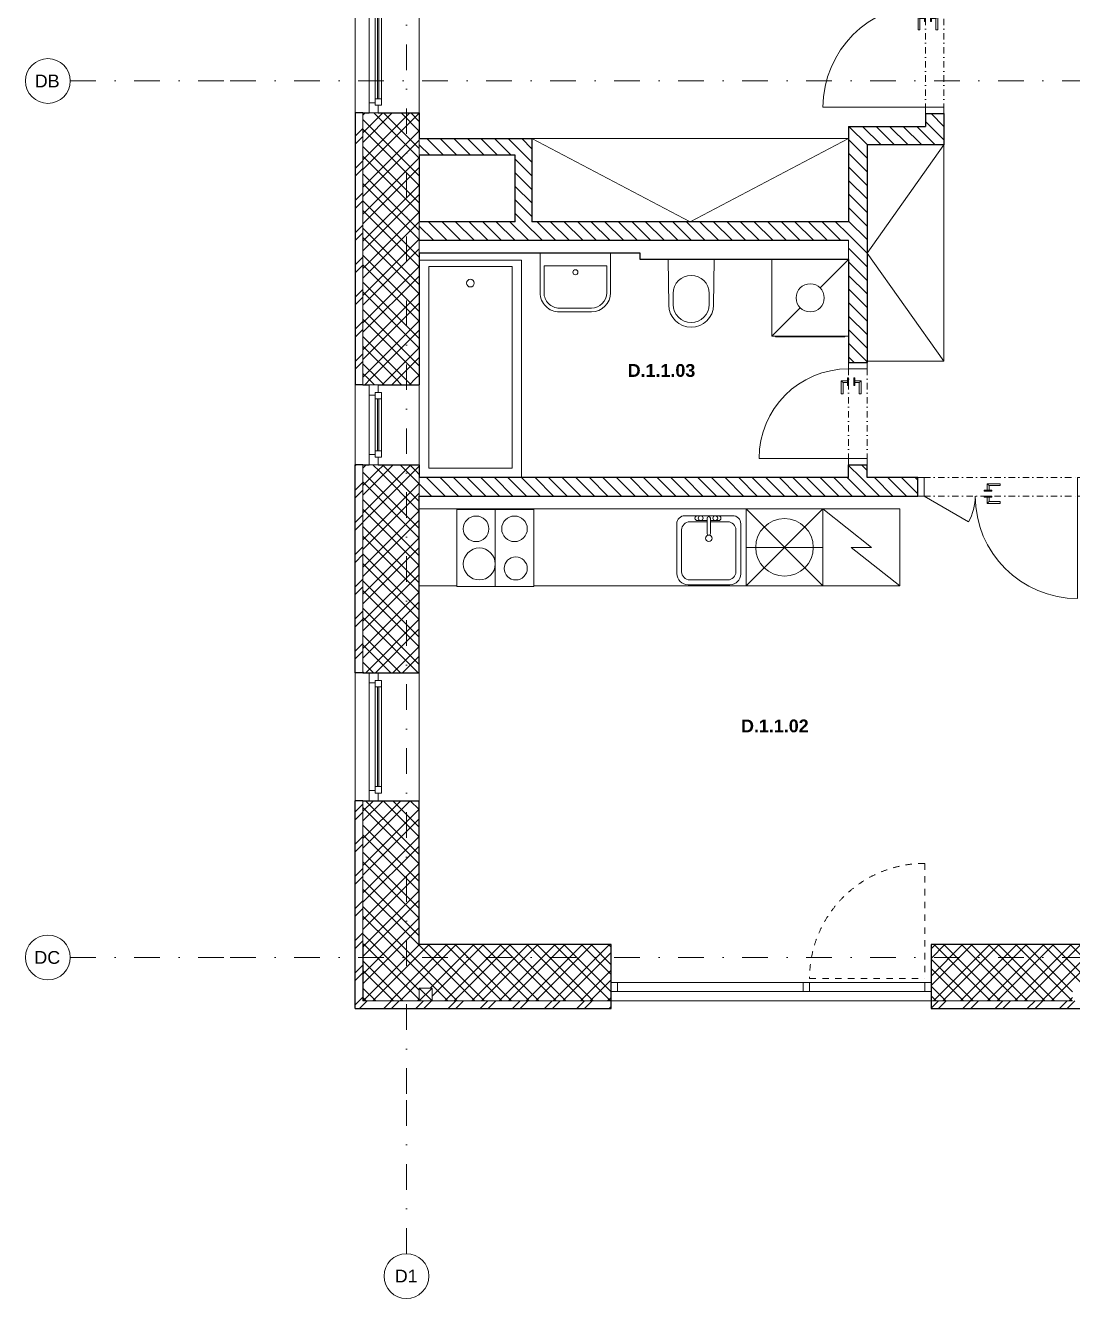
# Model space of a CAD drawing. Header units: millimetres. Extents: x -8379 to 24704, y 54514 to 72403.
# Drawn here: x -8379 to -197, y 54514 to 64464 of the extents above; entities that cross this region are included whole.
import ezdxf

# ---------------------------------------------------------------- set-up
doc = ezdxf.new("R2010")
doc.units = ezdxf.units.MM
for name, pattern in [('HA_Dash_2mm-S1mm', [100, 50, -50]), ('HA_DashDot_10mm-S3mm', [500, 200, -150, 0, -150]), ('HA_DashDot_2_2mm-S0_6mm', [110, 50, -30, 0, -30])]:
    doc.linetypes.add(name, pattern=pattern)
for name, color, linetype, lineweight in [('A-AREA-____-IDEN', 252, 'Continuous', 9), ('A-DOOR-____-MCUT', 252, 'HA_DashDot_2_2mm-S0_6mm', 9), ('A-DOOR-____-OTLN', 252, 'Continuous', 9), ('A-DOOR-FRAM-MCUT', 252, 'Continuous', 9), ('A-FLOR-____-OTLN', 252, 'Continuous', 9), ('A-GENM-____-OTLN', 252, 'Continuous', 9), ('A-GLAZ-____-MCUT', 252, 'Continuous', 5), ('A-GLAZ-____-OTLN', 252, 'Continuous', 5), ('A-GLAZ-CURT-MCUT', 252, 'Continuous', 5), ('A-GLAZ-CURT-OTLN', 252, 'Continuous', 5), ('A-GLAZ-CWMG-MCUT', 252, 'Continuous', 5), ('A-GLAZ-CWMG-OTLN', 252, 'Continuous', 5), ('A-WALL-____-MCUT', 252, 'Continuous', 25), ('A-WALL-____-OTLN', 252, 'Continuous', 9), ('A-WALL-____-PATT', 252, 'Continuous', 25), ('E-ELEC-FIXT-OTLN', 252, 'Continuous', 9), ('I-FURN-____-OTLN', 252, 'Continuous', 9), ('I-WALL-____-MCUT', 252, 'Continuous', 25), ('I-WALL-____-OTLN', 252, 'Continuous', 9), ('M-HVAC-DUCT-OTLN', 252, 'Continuous', 9), ('P-SANR-FIXT-OTLN', 252, 'Continuous', 9), ('Q-CASE-____-OTLN', 252, 'Continuous', 9), ('Q-SPCQ-____-OTLN', 252, 'Continuous', 9), ('S-GRID-____-IDEN', 252, 'Continuous', 9), ('S-GRID-____-OTLN', 252, 'Continuous', 5)]:
    doc.layers.add(name, color=color, linetype=linetype, lineweight=lineweight)
doc.styles.add('Arial', font='arial.ttf', dxfattribs={"height": 100})
doc.styles.add('Arial_B', font='arialbd.ttf', dxfattribs={"height": 100})
pattern_1 = [(45, (0, 0), (-106.06602, 106.06602), []), (45, (75, 0), (-106.06602, 106.06602), []), (315, (0, 0), (106.06602, 106.06602), []), (315, (75, 0), (106.06602, 106.06602), [])]
pattern_2 = [(135, (0, 0), (-53.03301, -53.03301), [])]
pattern_3 = [(45, (0, 0), (-125.7236, 125.7236), []), (45, (0, 190.5), (-125.7236, 125.7236), [])]

# ---------------------------------------------------------------- blocks, each defined once
blk = doc.blocks.new('HA_DR_Single_Swing_Solid - In_800x2100-1516474-UDL_1NP-D')
at = {"layer": 'A-DOOR-____-MCUT'}
for p, q in [((-400, 72.5), (400, 72.5)), ((-400, -72.5), (400, -72.5))]:
    blk.add_line(p, q, dxfattribs=at)
at = {"layer": 'A-DOOR-____-OTLN'}
for p, q in [((-307.5, 25), (-307.5, -24.5)), ((-205, 25), (-307.5, 25)), ((-292.5, -24.5), (-292.5, 10)), ((-292.5, 10), (-205, 10)), ((-205, 25), (-205, 10)), ((-330, -24.5), (-270, -24.5)), ((-330, -24.5), (-330, -32.5)), ((-270, -32.5), (-330, -32.5)), ((-330, -72.5), (-270, -72.5)), ((-330, -72.5), (-330, -80.5)), ((-270, -80.5), (-330, -80.5)), ((-307.5, -80.5), (-307.5, -130)), ((-292.5, -115), (-292.5, -80.5)), ((-270, -32.5), (-270, -24.5)), ((-270, -80.5), (-270, -72.5)), ((-307.5, -130), (-205, -130)), ((-205, -115), (-292.5, -115)), ((-205, -115), (-205, -130))]:
    blk.add_line(p, q, dxfattribs=at)
at = {"layer": 'A-DOOR-____-OTLN', "lineweight": 5}
blk.add_line((400, -872.5), (400, -72.5), dxfattribs=at)
blk.add_arc((400, -72.5), 800, 180, 270, dxfattribs=at)
at = {"layer": 'A-DOOR-____-OTLN'}
for points in [[(-292.5, 10), (-292.5, 10), (-292.6, 10.1), (-293.1, 10.6), (-293.5, 11), (-293.9, 11.4), (-294.4, 11.9), (-294.8, 12.3), (-295.4, 12.9), (-296.1, 13.6), (-296.7, 14.2), (-297.1, 14.6), (-297.6, 15.1), (-298.1, 15.6), (-298.5, 16), (-299, 16.5), (-299.5, 17), (-300, 17.5), (-300.5, 18), (-301, 18.5), (-301.5, 19), (-301.9, 19.4), (-302.4, 19.9), (-302.9, 20.4), (-303.3, 20.8), (-303.8, 21.3), (-304.2, 21.7), (-304.7, 22.2), (-305.2, 22.7), (-305.6, 23.1), (-306.1, 23.6), (-306.5, 24), (-306.9, 24.4), (-307.4, 24.9), (-307.5, 25), (-307.5, 25)], [(-307.5, -130), (-307.5, -130), (-307.4, -129.9), (-306.9, -129.4), (-306.5, -129), (-306.1, -128.6), (-305.6, -128.1), (-305.2, -127.7), (-304.6, -127.1), (-303.9, -126.4), (-303.3, -125.8), (-302.9, -125.4), (-302.4, -124.9), (-301.9, -124.4), (-301.5, -124), (-301, -123.5), (-300.5, -123), (-300, -122.5), (-299.5, -122), (-299, -121.5), (-298.5, -121), (-298.1, -120.6), (-297.6, -120.1), (-297.1, -119.6), (-296.7, -119.2), (-296.2, -118.7), (-295.8, -118.3), (-295.3, -117.8), (-294.8, -117.3), (-294.4, -116.9), (-293.9, -116.4), (-293.5, -116), (-293.1, -115.6), (-292.6, -115.1), (-292.5, -115), (-292.5, -115)]]:
    blk.add_open_spline(points, degree=3, knots=[0, 0, 0, 0, 0.083333, 0.125, 0.166667, 0.208333, 0.229167, 0.25, 0.291667, 0.333333, 0.354167, 0.375, 0.395833, 0.416667, 0.4375, 0.458333, 0.479167, 0.5, 0.520833, 0.541667, 0.5625, 0.583333, 0.604167, 0.625, 0.645833, 0.666667, 0.6875, 0.708333, 0.75, 0.770833, 0.791667, 0.833333, 0.875, 0.916667, 1, 1, 1, 1], dxfattribs=at)
at = {"layer": 'A-DOOR-FRAM-MCUT'}
for p, q in [((-400, 72.5), (-450, 72.5)), ((-450, 72.5), (-450, -72.5)), ((-400, -72.5), (-400, 72.5)), ((450, 72.5), (400, 72.5)), ((400, 72.5), (400, -72.5)), ((450, -72.5), (450, 72.5)), ((-450, -72.5), (-400, -72.5)), ((400, -72.5), (450, -72.5))]:
    blk.add_line(p, q, dxfattribs=at)
blk = doc.blocks.new('HA_DR_Double_Swing_Solid - In_1200x2100_800-1517207-UDL_1NP-D')
at = {"layer": 'A-DOOR-____-MCUT'}
for p, q in [((-600, 72.5), (600, 72.5)), ((-600, -72.5), (600, -72.5))]:
    blk.add_line(p, q, dxfattribs=at)
at = {"layer": 'A-DOOR-____-OTLN'}
for p, q in [((-107.5, 25), (-107.5, -24.5)), ((-5, 25), (-107.5, 25)), ((-92.5, -24.5), (-92.5, 10)), ((-92.5, 10), (-5, 10)), ((-5, 25), (-5, 10)), ((-130, -24.5), (-70, -24.5)), ((-130, -24.5), (-130, -32.5)), ((-70, -32.5), (-130, -32.5)), ((-130, -72.5), (-70, -72.5)), ((-130, -72.5), (-130, -80.5)), ((-70, -80.5), (-130, -80.5)), ((-107.5, -80.5), (-107.5, -130)), ((-92.5, -115), (-92.5, -80.5)), ((-70, -32.5), (-70, -24.5)), ((-70, -80.5), (-70, -72.5)), ((-107.5, -130), (-5, -130)), ((-5, -115), (-92.5, -115)), ((-5, -115), (-5, -130))]:
    blk.add_line(p, q, dxfattribs=at)
at = {"layer": 'A-DOOR-____-OTLN', "lineweight": 5}
for p, q in [((-253.6, -272.5), (-600, -72.5)), ((600, -872.5), (600, -72.5))]:
    blk.add_line(p, q, dxfattribs=at)
for centre, radius, start, end in [((-600, -72.5), 400, 330, 0), ((600, -72.5), 800, 180, 270)]:
    blk.add_arc(centre, radius, start, end, dxfattribs=at)
at = {"layer": 'A-DOOR-____-OTLN'}
for points in [[(-92.5, 10), (-92.5, 10), (-92.6, 10.1), (-93.1, 10.6), (-93.5, 11), (-93.9, 11.4), (-94.4, 11.9), (-94.8, 12.3), (-95.4, 12.9), (-96.1, 13.6), (-96.7, 14.2), (-97.1, 14.6), (-97.6, 15.1), (-98.1, 15.6), (-98.5, 16), (-99, 16.5), (-99.5, 17), (-100, 17.5), (-100.5, 18), (-101, 18.5), (-101.5, 19), (-101.9, 19.4), (-102.4, 19.9), (-102.9, 20.4), (-103.3, 20.8), (-103.8, 21.3), (-104.2, 21.7), (-104.7, 22.2), (-105.2, 22.7), (-105.6, 23.1), (-106.1, 23.6), (-106.5, 24), (-106.9, 24.4), (-107.4, 24.9), (-107.5, 25), (-107.5, 25)], [(-107.5, -130), (-107.5, -130), (-107.4, -129.9), (-106.9, -129.4), (-106.5, -129), (-106.1, -128.6), (-105.6, -128.1), (-105.2, -127.7), (-104.6, -127.1), (-103.9, -126.4), (-103.3, -125.8), (-102.9, -125.4), (-102.4, -124.9), (-101.9, -124.4), (-101.5, -124), (-101, -123.5), (-100.5, -123), (-100, -122.5), (-99.5, -122), (-99, -121.5), (-98.5, -121), (-98.1, -120.6), (-97.6, -120.1), (-97.1, -119.6), (-96.7, -119.2), (-96.2, -118.7), (-95.8, -118.3), (-95.3, -117.8), (-94.8, -117.3), (-94.4, -116.9), (-93.9, -116.4), (-93.5, -116), (-93.1, -115.6), (-92.6, -115.1), (-92.5, -115), (-92.5, -115)]]:
    blk.add_open_spline(points, degree=3, knots=[0, 0, 0, 0, 0.083333, 0.125, 0.166667, 0.208333, 0.229167, 0.25, 0.291667, 0.333333, 0.354167, 0.375, 0.395833, 0.416667, 0.4375, 0.458333, 0.479167, 0.5, 0.520833, 0.541667, 0.5625, 0.583333, 0.604167, 0.625, 0.645833, 0.666667, 0.6875, 0.708333, 0.75, 0.770833, 0.791667, 0.833333, 0.875, 0.916667, 1, 1, 1, 1], dxfattribs=at)
at = {"layer": 'A-DOOR-FRAM-MCUT'}
for p, q in [((-600, 72.5), (-650, 72.5)), ((-650, 72.5), (-650, -72.5)), ((-600, -72.5), (-600, 72.5)), ((650, 72.5), (600, 72.5)), ((600, 72.5), (600, -72.5)), ((650, -72.5), (650, 72.5)), ((-650, -72.5), (-600, -72.5)), ((600, -72.5), (650, -72.5))]:
    blk.add_line(p, q, dxfattribs=at)
blk = doc.blocks.new('HA_WD_SinglePanel - 1000x2100-1388051-UDL_1NP-D')
at = {"layer": 'A-GLAZ-____-MCUT'}
for p, q in [((-420, 170), (-500, 170)), ((-500, 100), (-440, 100)), ((-440, 75), (-440, 125)), ((-440, 125), (-390, 125)), ((-420, 125), (-420, 170)), ((-390, 125), (-390, 75)), ((390, 105), (-390, 105)), ((390, 75), (390, 125)), ((390, 125), (440, 125)), ((500, 170), (420, 170)), ((420, 170), (420, 125)), ((440, 125), (440, 75)), ((440, 100), (500, 100)), ((-390, 75), (-440, 75)), ((390, 95), (-390, 95)), ((440, 75), (390, 75))]:
    blk.add_line(p, q, dxfattribs=at)
at = {"layer": 'A-GLAZ-____-OTLN'}
for p, q in [((440, 125), (-440, 125)), ((-440, 75), (-440, 125)), ((420, 170), (-420, 170)), ((390, 125), (-390, 125)), ((440, 125), (440, 75)), ((-440, 75), (440, 75)), ((390, 75), (-390, 75))]:
    blk.add_line(p, q, dxfattribs=at)
blk = doc.blocks.new('HA_WD_SinglePanel - 1000x1500-1388170-UDL_1NP-D')
at = {"layer": 'A-GLAZ-____-MCUT'}
for p, q in [((-500, 170), (-500, 100)), ((-420, 170), (-500, 170)), ((-500, 100), (-440, 100)), ((-440, 75), (-440, 125)), ((-440, 125), (-390, 125)), ((-420, 125), (-420, 170)), ((-390, 125), (-390, 75)), ((390, 105), (-390, 105)), ((390, 75), (390, 125)), ((390, 125), (440, 125)), ((500, 170), (420, 170)), ((420, 170), (420, 125)), ((440, 125), (440, 75)), ((440, 100), (500, 100)), ((500, 100), (500, 170)), ((-390, 75), (-440, 75)), ((390, 95), (-390, 95)), ((440, 75), (390, 75))]:
    blk.add_line(p, q, dxfattribs=at)
at = {"layer": 'A-GLAZ-____-OTLN'}
for p, q in [((440, 125), (-440, 125)), ((-440, 75), (-440, 125)), ((420, 170), (-420, 170)), ((390, 125), (-390, 125)), ((440, 125), (440, 75)), ((-440, 75), (440, 75)), ((390, 75), (-390, 75))]:
    blk.add_line(p, q, dxfattribs=at)
blk = doc.blocks.new('HA_WD_SinglePanel - 625x1000-1388367-UDL_1NP-D')
at = {"layer": 'A-GLAZ-____-MCUT'}
for p, q in [((-312.5, 170), (-312.5, 100)), ((-232.5, 170), (-312.5, 170)), ((-312.5, 100), (-252.5, 100)), ((-252.5, 75), (-252.5, 125)), ((-252.5, 125), (-202.5, 125)), ((-232.5, 125), (-232.5, 170)), ((-202.5, 125), (-202.5, 75)), ((202.5, 105), (-202.5, 105)), ((202.5, 75), (202.5, 125)), ((202.5, 125), (252.5, 125)), ((312.5, 170), (232.5, 170)), ((232.5, 170), (232.5, 125)), ((252.5, 125), (252.5, 75)), ((252.5, 100), (312.5, 100)), ((312.5, 100), (312.5, 170)), ((-202.5, 75), (-252.5, 75)), ((202.5, 95), (-202.5, 95)), ((252.5, 75), (202.5, 75))]:
    blk.add_line(p, q, dxfattribs=at)
at = {"layer": 'A-GLAZ-____-OTLN'}
for p, q in [((252.5, 125), (-252.5, 125)), ((-252.5, 75), (-252.5, 125)), ((232.5, 170), (-232.5, 170)), ((202.5, 125), (-202.5, 125)), ((252.5, 125), (252.5, 75)), ((-252.5, 75), (252.5, 75)), ((202.5, 75), (-202.5, 75))]:
    blk.add_line(p, q, dxfattribs=at)
blk = doc.blocks.new('ABMV_Bathtub_Generic - 800x1700-V4-UDL_1NP-D')
at = {"layer": 'P-SANR-FIXT-OTLN'}
for p, q in [((0, 0), (0, 1700)), ((0, 1700), (0, 0)), ((75, 50), (75, 1625)), ((75, 1625), (725, 1625)), ((75, 1625), (725, 1625)), ((75, 50), (75, 1625)), ((725, 1625), (725, 50)), ((725, 1625), (725, 50)), ((800, 0), (0, 0)), ((800, 0), (0, 0)), ((725, 50), (75, 50)), ((725, 50), (75, 50))]:
    blk.add_line(p, q, dxfattribs=at)
blk.add_circle((400, 180), 30, dxfattribs=at)
blk = doc.blocks.new('ABMV_WashBasin_Generic - 550x460-1459494-UDL_1NP-D')
at = {"layer": 'P-SANR-FIXT-OTLN'}
for p, q in [((250, 510), (0, 510)), ((0, 480), (250, 480)), ((-150, 360), (-150, 50)), ((-120, 150), (-120, 360)), ((370, 360), (370, 150)), ((400, 50), (400, 360)), ((370, 150), (-120, 150))]:
    blk.add_line(p, q, dxfattribs=at)
for centre, radius, start, end in [((0, 360), 150, 90, 180), ((250, 360), 150, 360, 90), ((0, 360), 120, 90, 180), ((250, 360), 120, 360, 90), ((125, 200), 20, 90, 270), ((125, 200), 20, 270, 90)]:
    blk.add_arc(centre, radius, start, end, dxfattribs=at)
blk = doc.blocks.new('ABMV_Toilet_WallHung - Default-1458606-UDL_1NP-D')
at = {"layer": 'A-GENM-____-OTLN'}
for p, q in [((-50, 432.3), (-54.6, 75)), ((-16.3, 426.2), (-16.3, 340.3)), ((266.3, 340.3), (266.3, 426.2)), ((304.6, 75), (300, 432.3))]:
    blk.add_line(p, q, dxfattribs=at)
for centre, radius, start, end in [((125, 430.1), 175, 0.73231, 179.26769), ((125, 426.2), 141.3, 0, 180), ((125, 340.3), 141.3, 180, 360)]:
    blk.add_arc(centre, radius, start, end, dxfattribs=at)
blk = doc.blocks.new('R_bathroom_washing_machine - 600x600x900-1417143-UDL_1NP-D')
at = {"layer": 'E-ELEC-FIXT-OTLN'}
for p, q in [((77.5, 596.6), (77.5, -3.4)), ((455.3, 374.4), (677.5, 596.6)), ((77.5, -3.4), (299.7, 218.9)), ((77.5, -3.4), (677.5, -3.4)), ((107.5, -3.4), (107.5, -8.4)), ((647.5, -8.4), (107.5, -8.4)), ((647.5, -8.4), (647.5, -3.4))]:
    blk.add_line(p, q, dxfattribs=at)
blk.add_circle((377.5, 296.6), 110, dxfattribs=at)
blk = doc.blocks.new('Lednice_Mraznička_ADNS - Lednice 600x600x1800-1420546-UDL_1NP-D')
at = {"layer": 'Q-SPCQ-____-OTLN'}
for p, q in [((-300, 300), (300, 300)), ((-300, -300), (-300, 300)), ((80, 0), (-300, 300)), ((-80, 0), (80, 0)), ((300, -300), (-80, 0)), ((300, -300), (-300, -300))]:
    blk.add_line(p, q, dxfattribs=at)
blk = doc.blocks.new('Kuchyňská_linka_myčka_ADNS - Myčka-1417145-UDL_1NP-D')
at = {"layer": 'Q-SPCQ-____-OTLN'}
for p, q in [((300, 300), (-300, 300)), ((-300, 300), (-300, -300)), ((300, 300), (-300, -300)), ((-300, 300), (300, -300)), ((300, 300), (-300, 300)), ((-300, 300), (-300, 0)), ((300, -300), (300, 300)), ((300, 0), (300, 300)), ((-300, 0), (300, 0)), ((-300, -300), (300, -300))]:
    blk.add_line(p, q, dxfattribs=at)
blk.add_circle((0, 0), 225, dxfattribs=at)
blk = doc.blocks.new('Kuchyňská_linka_sporák_ADNS - 600x600x800-1417149-UDL_1NP-D')
at = {"layer": 'Q-SPCQ-____-OTLN'}
for p, q in [((600, 600), (0, 600)), ((0, 600), (0, 0)), ((600, 600), (0, 600)), ((0, 600), (0, 300)), ((600, 0), (600, 600)), ((600, 300), (600, 600)), ((0, 300), (600, 300)), ((0, 0), (600, 0))]:
    blk.add_line(p, q, dxfattribs=at)
for centre, radius in [((175, 425), 125), ((450, 450), 100), ((140, 140), 90), ((450, 150), 100)]:
    blk.add_circle(centre, radius, dxfattribs=at)
blk = doc.blocks.new('Skříňka se dřezem_ pravoúhlá - 500 x 440mm-1420560-UDL_1NP-D')
at = {"layer": 'P-SANR-FIXT-OTLN'}
for p, q in [((-234.3, 116.6), (-234.3, -271)), ((-234.3, 116.6), (-234.3, -271)), ((202.2, 180.1), (-170.8, 180.1)), ((202.2, 180.1), (-170.8, 180.1)), ((3, 132.5), (-132.7, 132.5)), ((91.9, 180.1), (-73.2, 180.1)), ((-73.2, 142), (3, 142)), ((3, 160.7), (3, 40.4)), ((28.4, 160.7), (28.4, 40.4)), ((28.4, 142), (91.9, 142)), ((164.1, 132.5), (28.4, 132.5)), ((265.7, -275.5), (265.7, 116.6)), ((265.7, -275.5), (265.7, 116.6)), ((-196.2, 69), (-196.2, -258.3)), ((227.6, -258.3), (227.6, 69)), ((-145.4, -359.9), (181.3, -359.9)), ((-145.4, -359.9), (181.3, -359.9)), ((-132.7, -321.8), (164.1, -321.8))]:
    blk.add_line(p, q, dxfattribs=at)
for centre, radius, start, end in [((-170.8, 116.6), 63.5, 90, 180), ((-170.8, 116.6), 63.5, 90, 180), ((-132.7, 69), 63.5, 90, 180), ((-73.2, 161.1), 19, 90, 270), ((-47.8, 161.1), 19, 360, 180), ((-47.8, 161.1), 19, 180, 0), ((15.7, 160.7), 12.7, 360, 180), ((66.5, 161.1), 19, 360, 180), ((66.5, 161.1), 19, 180, 360), ((91.9, 161.1), 19, 270, 90), ((164.1, 69), 63.5, 0, 90), ((202.2, 116.6), 63.5, 0, 90), ((202.2, 116.6), 63.5, 360, 90), ((15.7, 3.2), 25.4, 360, 180), ((15.7, 3.2), 25.4, 180, 0), ((15.7, 40.4), 12.7, 180, 0), ((-145.4, -271), 88.9, 180, 270), ((-145.4, -271), 88.9, 180, 270), ((-132.7, -258.3), 63.5, 180, 270), ((164.1, -258.3), 63.5, 270, 0), ((181.3, -275.5), 84.4, 270, 0), ((181.3, -275.5), 84.4, 270, 0)]:
    blk.add_arc(centre, radius, start, end, dxfattribs=at)
blk = doc.blocks.new('NAB_Šatní_skříň_ADNS - 600x2000xšířka-1461223-UDL_1NP-D')
at = {"layer": 'I-FURN-____-OTLN'}
for p, q in [((0, 600), (845, 0)), ((1690, 600), (0, 600)), ((845, 0), (1690, 600)), ((1690, 0), (1690, 600))]:
    blk.add_line(p, q, dxfattribs=at)
blk = doc.blocks.new('Casework 11 - Casework 6-1459959-UDL_1NP-D')
at = {"layer": 'Q-CASE-____-OTLN'}
for p, q in [((4870.6, -11901.9), (2316.2, -11901.9)), ((2316.2, -12501.9), (2610.6, -12501.9)), ((3210.6, -12501.9), (4870.6, -12501.9))]:
    blk.add_line(p, q, dxfattribs=at)
blk = doc.blocks.new('NAB_Šatní_skříň_ADNS - 650x2000xšířka-1516690-UDL_1NP-D')
at = {"layer": 'I-FURN-____-OTLN'}
for p, q in [((0, 650), (1237.5, 0)), ((2475, 650), (0, 650)), ((1237.5, 0), (2475, 650))]:
    blk.add_line(p, q, dxfattribs=at)
blk = doc.blocks.new('HA_DR_Single_Swing_Solid - In_700x2100-1516377-UDL_1NP-D')
at = {"layer": 'A-DOOR-____-MCUT'}
for p, q in [((-350, 72.5), (350, 72.5)), ((-350, -72.5), (350, -72.5))]:
    blk.add_line(p, q, dxfattribs=at)
at = {"layer": 'A-DOOR-____-OTLN'}
for p, q in [((-257.5, 25), (-257.5, -24.5)), ((-155, 25), (-257.5, 25)), ((-242.5, -24.5), (-242.5, 10)), ((-242.5, 10), (-155, 10)), ((-155, 25), (-155, 10)), ((-280, -24.5), (-220, -24.5)), ((-280, -24.5), (-280, -32.5)), ((-220, -32.5), (-280, -32.5)), ((-280, -72.5), (-220, -72.5)), ((-280, -72.5), (-280, -80.5)), ((-220, -80.5), (-280, -80.5)), ((-257.5, -80.5), (-257.5, -130)), ((-242.5, -115), (-242.5, -80.5)), ((-220, -32.5), (-220, -24.5)), ((-220, -80.5), (-220, -72.5)), ((-257.5, -130), (-155, -130)), ((-155, -115), (-242.5, -115)), ((-155, -115), (-155, -130))]:
    blk.add_line(p, q, dxfattribs=at)
at = {"layer": 'A-DOOR-____-OTLN', "lineweight": 5}
blk.add_line((350, -772.5), (350, -72.5), dxfattribs=at)
blk.add_arc((350, -72.5), 700, 180, 270, dxfattribs=at)
at = {"layer": 'A-DOOR-____-OTLN'}
for points in [[(-242.5, 10), (-242.5, 10), (-242.6, 10.1), (-243.1, 10.6), (-243.5, 11), (-243.9, 11.4), (-244.4, 11.9), (-244.8, 12.3), (-245.4, 12.9), (-246.1, 13.6), (-246.7, 14.2), (-247.1, 14.6), (-247.6, 15.1), (-248.1, 15.6), (-248.5, 16), (-249, 16.5), (-249.5, 17), (-250, 17.5), (-250.5, 18), (-251, 18.5), (-251.5, 19), (-251.9, 19.4), (-252.4, 19.9), (-252.9, 20.4), (-253.3, 20.8), (-253.8, 21.3), (-254.2, 21.7), (-254.7, 22.2), (-255.2, 22.7), (-255.6, 23.1), (-256.1, 23.6), (-256.5, 24), (-256.9, 24.4), (-257.4, 24.9), (-257.5, 25), (-257.5, 25)], [(-257.5, -130), (-257.5, -130), (-257.4, -129.9), (-256.9, -129.4), (-256.5, -129), (-256.1, -128.6), (-255.6, -128.1), (-255.2, -127.7), (-254.6, -127.1), (-253.9, -126.4), (-253.3, -125.8), (-252.9, -125.4), (-252.4, -124.9), (-251.9, -124.4), (-251.5, -124), (-251, -123.5), (-250.5, -123), (-250, -122.5), (-249.5, -122), (-249, -121.5), (-248.5, -121), (-248.1, -120.6), (-247.6, -120.1), (-247.1, -119.6), (-246.7, -119.2), (-246.2, -118.7), (-245.8, -118.3), (-245.3, -117.8), (-244.8, -117.3), (-244.4, -116.9), (-243.9, -116.4), (-243.5, -116), (-243.1, -115.6), (-242.6, -115.1), (-242.5, -115), (-242.5, -115)]]:
    blk.add_open_spline(points, degree=3, knots=[0, 0, 0, 0, 0.083333, 0.125, 0.166667, 0.208333, 0.229167, 0.25, 0.291667, 0.333333, 0.354167, 0.375, 0.395833, 0.416667, 0.4375, 0.458333, 0.479167, 0.5, 0.520833, 0.541667, 0.5625, 0.583333, 0.604167, 0.625, 0.645833, 0.666667, 0.6875, 0.708333, 0.75, 0.770833, 0.791667, 0.833333, 0.875, 0.916667, 1, 1, 1, 1], dxfattribs=at)
at = {"layer": 'A-DOOR-FRAM-MCUT'}
for p, q in [((-350, 72.5), (-400, 72.5)), ((-400, 72.5), (-400, -72.5)), ((-350, -72.5), (-350, 72.5)), ((400, 72.5), (350, 72.5)), ((350, 72.5), (350, -72.5)), ((400, -72.5), (400, 72.5)), ((-400, -72.5), (-350, -72.5)), ((350, -72.5), (400, -72.5))]:
    blk.add_line(p, q, dxfattribs=at)
blk = doc.blocks.new('Systémový panel - Sklo-1480324-UDL_1NP-D')
at = {"layer": 'A-GLAZ-CURT-MCUT'}
for p, q in [((725, 0), (-725, 0)), ((-725, 0), (-725, -70)), ((725, -70), (725, 0)), ((-725, -70), (725, -70))]:
    blk.add_line(p, q, dxfattribs=at)
blk = doc.blocks.new('Obdélníková příčel - 50x70mm EXT-1479988-UDL_1NP-D')
at = {"layer": 'A-GLAZ-CWMG-MCUT'}
for p, q in [((-50, 70), (0, 70)), ((-50, 0), (-50, 70)), ((0, 0), (-50, 0)), ((0, 70), (0, 0))]:
    blk.add_line(p, q, dxfattribs=at)
blk = doc.blocks.new('Obdélníková příčel - 50x70mm EXT-1479989-UDL_1NP-D')
at = {"layer": 'A-GLAZ-CWMG-MCUT'}
for p, q in [((0, 70), (-50, 70)), ((-50, 70), (-50, 0)), ((-50, 0), (0, 0)), ((0, 0), (0, 70))]:
    blk.add_line(p, q, dxfattribs=at)
blk = doc.blocks.new('ABMV_CW_Single_Swing_Generic - Ex_Glass_SKLOPNE-1529248-UDL_1NP-D')
at = {"layer": 'A-DOOR-____-OTLN', "linetype": 'HA_Dash_2mm-S1mm', "lineweight": 5}
for p in [(450, 930), (-450, 30)]:
    blk.add_line(p, (450, 30), dxfattribs=at)
blk.add_arc((450, 30), 900, 90, 180, dxfattribs=at)
blk = doc.blocks.new('Obdélníková příčel - 50x70mm EXT-1480163-UDL_1NP-D')
at = {"layer": 'A-GLAZ-CWMG-OTLN'}
for p, q in [((-1351.8, 56984.9), (-2251.8, 56984.9)), ((-1351.8, 56914.9), (-2251.8, 56914.9))]:
    blk.add_line(p, q, dxfattribs=at)
blk = doc.blocks.new('Obdélníková příčel - 50x70mm EXT-1479993-UDL_1NP-D')
at = {"layer": 'A-GLAZ-CWMG-MCUT'}
for p, q in [((-25, 70), (25, 70)), ((-25, 0), (-25, 70)), ((25, 0), (-25, 0)), ((25, 70), (25, 0))]:
    blk.add_line(p, q, dxfattribs=at)
blk = doc.blocks.new('HA_GM_Shaft_Rectangle - Default-1516832-UDL_1NP-D')
at = {"layer": 'A-GENM-____-OTLN'}
for p, q in [((0, -520), (0, 0)), ((0, 0), (750, 0)), ((750, 0), (750, -520)), ((750, -520), (0, -520))]:
    blk.add_line(p, q, dxfattribs=at)
blk = doc.blocks.new('Grid - Radius 3_5mm-353793-UDL_1NP-D')
at = {"layer": 'S-GRID-____-IDEN'}
blk.add_circle((0, 0), 3.5, dxfattribs=at)

msp = doc.modelspace()

# ---------------------------------------------------------------- hatches: boundary and pattern name
at = {"layer": 'A-WALL-____-PATT', "lineweight": 5}
h = msp.add_hatch(dxfattribs=at)
h.set_pattern_fill('FP_4', color=256, style=0, pattern_type=2)
h.set_pattern_definition(pattern_3)
h.paths.add_polyline_path([(-5801.8, 56839.9), (-5741.8, 56839.9), (-5741.8, 58404.9), (-5801.8, 58404.9)])
h.paths.add_polyline_path([(-5801.8, 59404.9), (-5741.8, 59404.9), (-5741.8, 60977.6), (-5801.8, 60977.6), (-5801.8, 59751.4)])
h.paths.add_polyline_path([(-5741.8, 61700.8), (-5741.8, 63779.9), (-5801.8, 63779.9), (-5801.8, 61700.8)])
h.paths.add_polyline_path([(-5801.8, 64779.9), (-5741.8, 64779.9), (-5741.8, 67029.9), (-5801.8, 67029.9)])
h = msp.add_hatch(dxfattribs=at)
h.set_pattern_fill('FP_1', color=256, style=0, pattern_type=2)
h.set_pattern_definition(pattern_1)
h.paths.add_polyline_path([(-5301.8, 57279.9), (-5301.8, 58404.9), (-5741.8, 58404.9), (-5741.8, 57279.9)])
h.paths.add_polyline_path([(-5301.8, 59404.9), (-5301.8, 60977.6), (-5741.8, 60977.6), (-5741.8, 59404.9)])
h.paths.add_polyline_path([(-5301.8, 61700.8), (-5301.8, 63779.9), (-5741.8, 63779.9), (-5741.8, 61700.8)])
h.paths.add_polyline_path([(-5741.8, 64779.9), (-5301.8, 64779.9), (-5301.8, 66969.9), (-5741.8, 66969.9), (-5741.8, 64846.6)])
h = msp.add_hatch(dxfattribs=at)
h.set_pattern_fill('FP_3', color=256, style=0, pattern_type=2)
h.set_pattern_definition(pattern_2)
h.paths.add_polyline_path([(-1346.8, 63529.9), (-1201.8, 63529.9), (-1201.8, 63774.9), (-1346.8, 63774.9), (-1346.8, 63674.9)])
h.paths.add_polyline_path([(-1346.8, 64674.9), (-1201.8, 64674.9), (-1201.8, 66529.9), (-1346.8, 66529.9), (-1346.8, 64714.9)])
h = msp.add_hatch(dxfattribs=at)
h.set_pattern_fill('FP_3', color=256, style=0, pattern_type=2)
h.set_pattern_definition(pattern_2)
h.paths.add_polyline_path([(-4551.8, 63449.9), (-4551.8, 63579.9), (-5301.8, 63579.9), (-5301.8, 63449.9), (-4834.1, 63449.9)])
h = msp.add_hatch(dxfattribs=at)
h.set_pattern_fill('FP_3', color=256, style=0, pattern_type=2)
h.set_pattern_definition(pattern_2)
h.paths.add_polyline_path([(-4421.8, 62929.9), (-4421.8, 63579.9), (-4551.8, 63579.9), (-4551.8, 62929.9)])
h = msp.add_hatch(dxfattribs=at)
h.set_pattern_fill('FP_3', color=256, style=0, pattern_type=2)
h.set_pattern_definition(pattern_2)
h.paths.add_polyline_path([(-1801.8, 63529.9), (-1346.8, 63529.9), (-1346.8, 63674.9), (-1946.8, 63674.9), (-1946.8, 63529.9)])
h = msp.add_hatch(dxfattribs=at)
h.set_pattern_fill('FP_3', color=256, style=0, pattern_type=2)
h.set_pattern_definition(pattern_2)
h.paths.add_polyline_path([(-1946.8, 60929.9), (-1801.8, 60929.9), (-1801.8, 61029.9), (-1946.8, 61029.9)])
h.paths.add_polyline_path([(-1801.8, 61829.9), (-1801.8, 63529.9), (-1946.8, 63529.9), (-1946.8, 61829.9)])
h = msp.add_hatch(dxfattribs=at)
h.set_pattern_fill('FP_3', color=256, style=0, pattern_type=2)
h.set_pattern_definition(pattern_2)
h.paths.add_polyline_path([(-2910.3, 62784.9), (-1946.8, 62784.9), (-1946.8, 62929.9), (-5301.8, 62929.9), (-5301.8, 62784.9), (-4834.1, 62784.9)])
h = msp.add_hatch(dxfattribs=at)
h.set_pattern_fill('FP_4', color=256, style=0, pattern_type=2)
h.set_pattern_definition(pattern_3)
h.paths.add_polyline_path([(-5801.8, 60977.6), (-5741.8, 60977.6), (-5741.8, 61029.9), (-5801.8, 61029.9)])
h.paths.add_polyline_path([(-5741.8, 61654.9), (-5741.8, 61700.8), (-5801.8, 61700.8), (-5801.8, 61654.9)])
h = msp.add_hatch(dxfattribs=at)
h.set_pattern_fill('FP_1', color=256, style=0, pattern_type=2)
h.set_pattern_definition(pattern_1)
h.paths.add_polyline_path([(-5621.8, 60977.6), (-5301.8, 60977.6), (-5301.8, 61029.9), (-5741.8, 61029.9), (-5741.8, 60977.6), (-5691.8, 60977.6)])
h.paths.add_polyline_path([(-5646.8, 61654.9), (-5301.8, 61654.9), (-5301.8, 61700.8), (-5741.8, 61700.8), (-5741.8, 61654.9), (-5691.8, 61654.9)])
h = msp.add_hatch(dxfattribs=at)
h.set_pattern_fill('FP_3', color=256, style=0, pattern_type=2)
h.set_pattern_definition(pattern_2)
h.paths.add_polyline_path([(-5301.8, 60784.9), (-1406.8, 60784.9), (-1406.8, 60929.9), (-5301.8, 60929.9)])
h.paths.add_polyline_path([(-106.8, 60784.9), (-6.8, 60784.9), (-6.8, 60929.9), (-106.8, 60929.9), (-106.8, 60854.4)])
h = msp.add_hatch(dxfattribs=at)
h.set_pattern_fill('FP_1', color=256, style=0, pattern_type=2)
h.set_pattern_definition(pattern_1)
h.paths.add_polyline_path([(3323.2, 56839.9), (4823.2, 56839.9), (4823.2, 57279.9), (3323.2, 57279.9)])
h.paths.add_polyline_path([(-5201.8, 56839.9), (-3801.8, 56839.9), (-3801.8, 57279.9), (-5741.8, 57279.9), (-5741.8, 56839.9), (-5301.8, 56839.9), (-5301.8, 56939.5), (-5201.8, 56939.5)])
h.paths.add_polyline_path([(-196.8, 56839.9), (-196.8, 56939.5), (-96.8, 56939.5), (-96.8, 56839.9), (823.2, 56839.9), (823.2, 57279.9), (-1301.8, 57279.9), (-1301.8, 56839.9)])
h.paths.add_polyline_path([(7567.9, 56839.9), (7567.9, 56939.5), (7667.9, 56939.5), (7667.9, 56839.9), (9198.2, 56839.9), (9198.2, 57279.9), (7323.2, 57279.9), (7323.2, 56839.9)])
h.paths.add_polyline_path([(20323.2, 56839.9), (21697.9, 56839.9), (21697.9, 56939.5), (21797.9, 56939.5), (21797.9, 57279.9), (20323.2, 57279.9)])
h.paths.add_polyline_path([(15947.9, 56839.9), (15947.9, 56939.5), (16047.9, 56939.5), (16047.9, 56839.9), (17823.2, 56839.9), (17823.2, 57279.9), (15698.2, 57279.9), (15698.2, 56839.9)])
h.paths.add_polyline_path([(13198.2, 56839.9), (13198.2, 57279.9), (11698.2, 57279.9), (11698.2, 56839.9)])
h = msp.add_hatch(dxfattribs=at)
h.set_pattern_fill('FP_4', color=256, style=0, pattern_type=2)
h.set_pattern_definition(pattern_3)
h.paths.add_polyline_path([(-5301.8, 56779.9), (-3801.8, 56779.9), (-3801.8, 56839.9), (-5801.8, 56839.9), (-5801.8, 56779.9)])
h.paths.add_polyline_path([(4823.2, 56779.9), (4823.2, 56839.9), (3323.2, 56839.9), (3323.2, 56779.9)])
h.paths.add_polyline_path([(7667.9, 56779.9), (9198.2, 56779.9), (9198.2, 56839.9), (7323.2, 56839.9), (7323.2, 56779.9), (7567.9, 56779.9)])
h.paths.add_polyline_path([(-1301.8, 56779.9), (823.2, 56779.9), (823.2, 56839.9), (-1301.8, 56839.9)])
h.paths.add_polyline_path([(13198.2, 56779.9), (13198.2, 56839.9), (11698.2, 56839.9), (11698.2, 56779.9)])
h.paths.add_polyline_path([(17823.2, 56779.9), (17823.2, 56839.9), (15698.2, 56839.9), (15698.2, 56779.9), (16327.2, 56779.9)])
h.paths.add_polyline_path([(21697.9, 56779.9), (22238.2, 56779.9), (22238.2, 56839.9), (20323.2, 56839.9), (20323.2, 56779.9)])

# ---------------------------------------------------------------- linework, layer by layer
at = {"layer": 'A-FLOR-____-OTLN'}
msp.add_line((-3801.8, 56839.9), (-1301.8, 56839.9), dxfattribs=at)
at = {"layer": 'A-WALL-____-MCUT'}
for p, q in [((-5741.8, 63779.9), (-5691.8, 63779.9)), ((-5621.8, 63779.9), (-5301.8, 63779.9)), ((-5301.8, 63779.9), (-5301.8, 63579.9)), ((-5301.8, 63449.9), (-5301.8, 62929.9)), ((-5301.8, 62684.9), (-5301.8, 61654.9)), ((-5741.8, 61654.9), (-5691.8, 61654.9)), ((-5621.8, 61654.9), (-5301.8, 61654.9)), ((-5741.8, 61029.9), (-5691.8, 61029.9)), ((-5621.8, 61029.9), (-5301.8, 61029.9)), ((-5301.8, 61029.9), (-5301.8, 60929.9)), ((-5301.8, 59404.9), (-5301.8, 60784.9)), ((-5741.8, 59404.9), (-5301.8, 59404.9)), ((-5741.8, 58404.9), (-5301.8, 58404.9)), ((-5301.8, 57279.9), (-5301.8, 58404.9)), ((-5741.8, 57279.9), (-5741.8, 56839.9)), ((-3801.8, 57279.9), (-5301.8, 57279.9)), ((-3801.8, 56839.9), (-3801.8, 57279.9)), ((-6.8, 57279.9), (-1301.8, 57279.9)), ((-1301.8, 57279.9), (-1301.8, 56839.9))]:
    msp.add_line(p, q, dxfattribs=at)
at = {"layer": 'A-WALL-____-MCUT', "lineweight": 9}
for p, q in [((-5741.8, 63779.9), (-5741.8, 61654.9)), ((-5301.8, 63579.9), (-5301.8, 63449.9)), ((-5301.8, 62929.9), (-5301.8, 62684.9)), ((-1946.8, 62634.9), (-1946.8, 62784.9)), ((-5741.8, 61029.9), (-5741.8, 59404.9)), ((-5301.8, 60929.9), (-5301.8, 60784.9)), ((-5741.8, 58404.9), (-5741.8, 57279.9)), ((-5741.8, 56839.9), (-5301.8, 56839.9)), ((-5201.8, 56839.9), (-3801.8, 56839.9)), ((-1301.8, 56839.9), (-196.8, 56839.9))]:
    msp.add_line(p, q, dxfattribs=at)
at = {"layer": 'A-WALL-____-OTLN'}
for p, q in [((-5301.8, 64779.9), (-5301.8, 63779.9)), ((-5301.8, 61654.9), (-5301.8, 61029.9)), ((-5301.8, 59404.9), (-5301.8, 58404.9))]:
    msp.add_line(p, q, dxfattribs=at)
at = {"layer": 'I-WALL-____-MCUT'}
for p, q in [((-5801.8, 63779.9), (-5801.8, 61654.9)), ((-5741.8, 63779.9), (-5801.8, 63779.9)), ((-1346.8, 63774.9), (-1346.8, 63674.9)), ((-1346.8, 63774.9), (-1201.8, 63774.9)), ((-1201.8, 63774.9), (-1201.8, 63529.9)), ((-5301.8, 63579.9), (-4421.8, 63579.9)), ((-4421.8, 63579.9), (-4421.8, 62929.9)), ((-1946.8, 63674.9), (-1346.8, 63674.9)), ((-1946.8, 63674.9), (-1946.8, 62929.9)), ((-1201.8, 63529.9), (-1801.8, 63529.9)), ((-1801.8, 63529.9), (-1801.8, 61829.9)), ((-4551.8, 63449.9), (-5301.8, 63449.9)), ((-4551.8, 62929.9), (-4551.8, 63449.9)), ((-4551.8, 62929.9), (-5301.8, 62929.9)), ((-1946.8, 62929.9), (-4421.8, 62929.9)), ((-5301.8, 62784.9), (-1946.8, 62784.9)), ((-3574.3, 62684.9), (-5301.8, 62684.9)), ((-3574.3, 62634.9), (-3574.3, 62684.9)), ((-1946.8, 62634.9), (-3574.3, 62634.9)), ((-1946.8, 62634.9), (-1946.8, 61829.9)), ((-1946.8, 61829.9), (-1801.8, 61829.9)), ((-5741.8, 61654.9), (-5801.8, 61654.9)), ((-5801.8, 59404.9), (-5801.8, 61029.9)), ((-5741.8, 61029.9), (-5801.8, 61029.9)), ((-1946.8, 60929.9), (-1946.8, 61029.9)), ((-1946.8, 61029.9), (-1801.8, 61029.9)), ((-1801.8, 60929.9), (-1801.8, 61029.9)), ((-1946.8, 60929.9), (-5301.8, 60929.9)), ((-1406.8, 60929.9), (-1801.8, 60929.9)), ((-1406.8, 60784.9), (-1406.8, 60929.9)), ((-5301.8, 60784.9), (-1406.8, 60784.9)), ((-5741.8, 59404.9), (-5801.8, 59404.9)), ((-5801.8, 56779.9), (-5801.8, 58404.9)), ((-5741.8, 58404.9), (-5801.8, 58404.9)), ((-3801.8, 56779.9), (-3801.8, 56839.9)), ((-1301.8, 56839.9), (-1301.8, 56779.9)), ((-5801.8, 56779.9), (-3801.8, 56779.9)), ((-1301.8, 56779.9), (823.2, 56779.9))]:
    msp.add_line(p, q, dxfattribs=at)
at = {"layer": 'I-WALL-____-OTLN'}
for p, q in [((-5801.8, 63779.9), (-5801.8, 64779.9)), ((-5801.8, 61029.9), (-5801.8, 61654.9)), ((-5801.8, 58404.9), (-5801.8, 59404.9))]:
    msp.add_line(p, q, dxfattribs=at)
at = {"layer": 'M-HVAC-DUCT-OTLN', "lineweight": 5}
for p, q in [((-5301.8, 56939.5), (-5201.8, 56839.5)), ((-5301.8, 56839.5), (-5201.8, 56939.5)), ((-5301.8, 56939.5), (-5201.8, 56939.5)), ((-5301.8, 56839.5), (-5301.8, 56939.5)), ((-5201.8, 56939.5), (-5201.8, 56839.5)), ((-5201.8, 56839.5), (-5301.8, 56839.5))]:
    msp.add_line(p, q, dxfattribs=at)
at = {"layer": 'S-GRID-____-OTLN', "linetype": 'HA_DashDot_10mm-S3mm', "lineweight": 9}
for p, q in [((-5401.8, 56114.1), (-5401.8, 70803)), ((-8028.8, 64029.9), (-6778.8, 64029.9)), ((-6778.8, 64029.9), (23103.6, 64029.9)), ((-8028.8, 57179.9), (-6778.8, 57179.9)), ((-6778.8, 57179.9), (23103.6, 57179.9)), ((-5401.8, 54864.1), (-5401.8, 56114.1))]:
    msp.add_line(p, q, dxfattribs=at)

# ---------------------------------------------------------------- block references
at = {"layer": 'A-DOOR-____-OTLN'}
for name, p, rotation in [('HA_DR_Single_Swing_Solid - In_800x2100-1516474-UDL_1NP-D', (-1274.3, 64224.9), 270), ('HA_DR_Single_Swing_Solid - In_700x2100-1516377-UDL_1NP-D', (-1874.3, 61429.9), 269.9999999999992)]:
    msp.add_blockref(name, p, dxfattribs=dict(at, rotation=rotation))
for name, p in [('HA_DR_Double_Swing_Solid - In_1200x2100_800-1517207-UDL_1NP-D', (-756.8, 60857.4)), ('ABMV_CW_Single_Swing_Generic - Ex_Glass_SKLOPNE-1529248-UDL_1NP-D', (-1801.8, 56984.9))]:
    msp.add_blockref(name, p, dxfattribs=at)
at = {"layer": 'A-GENM-____-OTLN', "lineweight": 5}
msp.add_blockref('HA_GM_Shaft_Rectangle - Default-1516832-UDL_1NP-D', (-5301.8, 63449.9), dxfattribs=at)
at = {"layer": 'A-GLAZ-____-OTLN', "rotation": 90.00000000000001}
for name, p in [('HA_WD_SinglePanel - 1000x1500-1388170-UDL_1NP-D', (-5521.8, 64279.9)), ('HA_WD_SinglePanel - 625x1000-1388367-UDL_1NP-D', (-5521.8, 61342.4)), ('HA_WD_SinglePanel - 1000x2100-1388051-UDL_1NP-D', (-5521.8, 58904.9))]:
    msp.add_blockref(name, p, dxfattribs=at)
at = {"layer": 'A-GLAZ-CURT-OTLN'}
msp.add_blockref('Systémový panel - Sklo-1480324-UDL_1NP-D', (-3026.8, 56984.9), dxfattribs=at)
at = {"layer": 'A-GLAZ-CWMG-OTLN', "rotation": 180}
msp.add_blockref('Obdélníková příčel - 50x70mm EXT-1479989-UDL_1NP-D', (-3801.8, 56984.9), dxfattribs=at)
at = {"layer": 'A-GLAZ-CWMG-OTLN', "extrusion": (0, 0, -1), "rotation": 180}
for name, p in [('Obdélníková příčel - 50x70mm EXT-1479993-UDL_1NP-D', (2276.8, 56984.9)), ('Obdélníková příčel - 50x70mm EXT-1479988-UDL_1NP-D', (1301.8, 56984.9))]:
    msp.add_blockref(name, p, dxfattribs=at)
at = {"layer": 'A-GLAZ-CWMG-OTLN'}
msp.add_blockref('Obdélníková příčel - 50x70mm EXT-1480163-UDL_1NP-D', (0, 0), dxfattribs=at)
at = {"layer": 'E-ELEC-FIXT-OTLN'}
msp.add_blockref('R_bathroom_washing_machine - 600x600x900-1417143-UDL_1NP-D', (-2624.3, 62038.3), dxfattribs=at)
at = {"layer": 'I-FURN-____-OTLN'}
msp.add_blockref('NAB_Šatní_skříň_ADNS - 650x2000xšířka-1516690-UDL_1NP-D', (-4421.8, 62929.9), dxfattribs=at)
at = {"layer": 'I-FURN-____-OTLN', "rotation": 269.9999999999997}
msp.add_blockref('NAB_Šatní_skříň_ADNS - 600x2000xšířka-1461223-UDL_1NP-D', (-1801.8, 63529.9), dxfattribs=at)
at = {"layer": 'P-SANR-FIXT-OTLN', "rotation": 180}
for name, p in [('ABMV_WashBasin_Generic - 550x460-1459494-UDL_1NP-D', (-3956.8, 62734.9)), ('ABMV_Bathtub_Generic - 800x1700-V4-UDL_1NP-D', (-4501.8, 62629.9)), ('ABMV_Toilet_WallHung - Default-1458606-UDL_1NP-D', (-3051.8, 62709.9))]:
    msp.add_blockref(name, p, dxfattribs=at)
at = {"layer": 'P-SANR-FIXT-OTLN'}
msp.add_blockref('Skříňka se dřezem_ pravoúhlá - 500 x 440mm-1420560-UDL_1NP-D', (-3055, 60452.4), dxfattribs=at)
at = {"layer": 'Q-CASE-____-OTLN'}
msp.add_blockref('Casework 11 - Casework 6-1459959-UDL_1NP-D', (-7618, 72586.8), dxfattribs=at)
at = {"layer": 'Q-SPCQ-____-OTLN'}
for name, p, rotation in [('Kuchyňská_linka_sporák_ADNS - 600x600x800-1417149-UDL_1NP-D', (-4407.4, 60079.9), 89.9999999999999), ('Lednice_Mraznička_ADNS - Lednice 600x600x1800-1420546-UDL_1NP-D', (-1847.4, 60384.9), 180)]:
    msp.add_blockref(name, p, dxfattribs=dict(at, rotation=rotation))
msp.add_blockref('Kuchyňská_linka_myčka_ADNS - Myčka-1417145-UDL_1NP-D', (-2447.4, 60384.9), dxfattribs=at)
at = {"layer": 'S-GRID-____-IDEN', "xscale": 49.99999999999998, "yscale": 49.99999999999998, "zscale": 49.99999999999998, "rotation": 269.9999999999996}
for p in [(-8203.8, 64029.9), (-8203.8, 57179.9)]:
    msp.add_blockref('Grid - Radius 3_5mm-353793-UDL_1NP-D', p, dxfattribs=at)
at = {"layer": 'S-GRID-____-IDEN', "xscale": 49.99999999999998, "yscale": 49.99999999999998, "zscale": 49.99999999999998}
msp.add_blockref('Grid - Radius 3_5mm-353793-UDL_1NP-D', (-5401.8, 54689.1), dxfattribs=at)

# ---------------------------------------------------------------- texts
at = {"layer": 'A-AREA-____-IDEN', "lineweight": 5, "char_height": 100, "width": 653.375, "attachment_point": 1, "style": 'Arial_B'}
for s, insert in [('D.1.1.03', (-3672.8, 61817.5)), ('D.1.1.02', (-2787, 59039.3))]:
    msp.add_mtext(s, dxfattribs=dict(at, insert=insert))
at = {"layer": 'S-GRID-____-IDEN', "lineweight": 5, "char_height": 100, "attachment_point": 1, "style": 'Arial'}
for s, insert, width in [('DB', (-8306.1, 64080), 240.506), ('DC', (-8309.3, 57230), 248.523), ('D1', (-5492.7, 54739.8), 220.464)]:
    msp.add_mtext(s, dxfattribs=dict(at, insert=insert, width=width))

doc.saveas('drawing.dxf')
